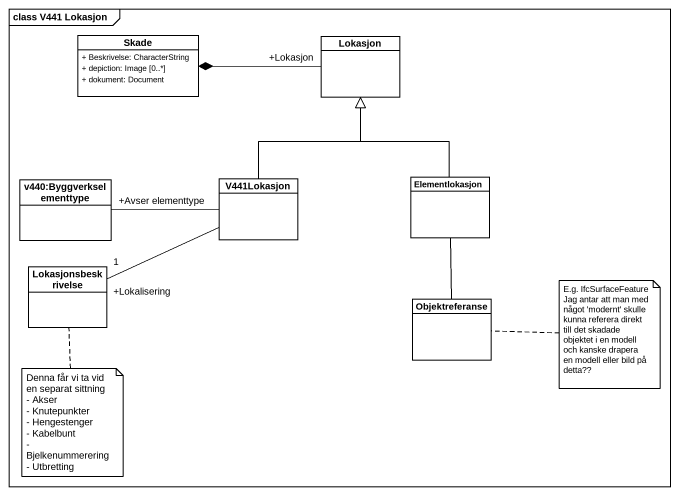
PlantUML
@startuml
mainframe class V441 Lokasjon
hide circle
hide empty members
skinparam classAttributeIconSize 0
class Skade {
  + Beskrivelse: CharacterString
  + depiction: Image [0..*]
  + dokument: Document
}
class Lokasjon
class "v440:Byggverkselementtype" as v440_Byggverkselementtype
class V441Lokasjon
class Elementlokasjon
class Lokasjonsbeskrivelse
class Objektreferanse
Lokasjon "+Lokasjon" -left-* Skade
V441Lokasjon -up-|> Lokasjon
V441Lokasjon -left- "+Avser elementtype" v440_Byggverkselementtype
V441Lokasjon -left- "+Lokalisering\n1" Lokasjonsbeskrivelse
Elementlokasjon -up-|> Lokasjon
Elementlokasjon -- Objektreferanse
note right of Objektreferanse
  E.g. IfcSurfaceFeature
  Jag antar att man med något 'modernt' skulle kunna referera direkt till det skadade objektet i en modell och kanske drapera en modell eller bild på detta??
end note
note bottom of Lokasjonsbeskrivelse
  Denna får vi ta vid en separat sittning
  - Akser
  - Knutepunkter
  - Hengestenger
  - Kabelbunt
  - Bjelkenummerering
  - Utbretting
end note
@enduml
